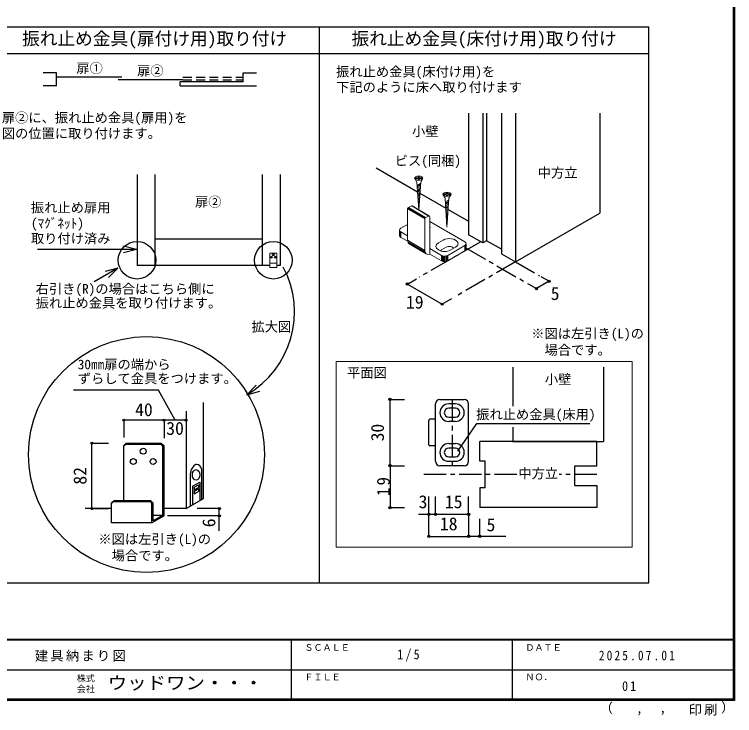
# Model space of a CAD drawing. Units: millimetres at full size, sheet at 1:5, with parts at other scales. Extents: x -973 to 977, y -718 to 696.
# Drawn here: x 162 to 977, y -718 to 76 of the extents above; entities that cross this region are included whole.
import ezdxf
from ezdxf.enums import TextEntityAlignment as Align

# ---------------------------------------------------------------- set-up
doc = ezdxf.new("R2010")
doc.units = ezdxf.units.MM
doc.header["$LTSCALE"] = 5
doc.header["$PDMODE"] = 32
doc.header["$PDSIZE"] = 2.5
doc.linetypes.add('CHAIN1', pattern=[8, 5, -1, 1, -1])
doc.linetypes.add('DASHED2', pattern=[3, 2, -1])
for name, color, linetype in [('0-3_仕上げ', 2, 'Continuous'), ('0-6_扉', 7, 'Continuous'), ('0-8_戸当り', 3, 'Continuous'), ('0-A_文字', 7, 'Continuous'), ('0-B_寸法', 7, 'Continuous'), ('1-1_通り芯', 4, 'CHAIN1'), ('1-2_柱', 7, 'Continuous'), ('1-3_仕上げ', 2, 'Continuous'), ('1-4_枠', 3, 'Continuous'), ('1-7_金物', 7, 'Continuous'), ('1-A_文字', 7, 'Continuous'), ('1-B_寸法', 7, 'Continuous'), ('F-0_補助線', 7, 'Continuous'), ('F-1_枠', 6, 'Continuous'), ('F-A_文字', 7, 'Continuous')]:
    doc.layers.add(name, color=color, linetype=linetype)
doc.layers.add('0-7_金物', color=7, linetype='Continuous', lineweight=18)
doc.styles.add('ＭＳ ゴシック', font='')
doc.styles.get('ＭＳ ゴシック').set_extended_font_data('MS Gothic')

msp = doc.modelspace()

# ---------------------------------------------------------------- linework, layer by layer
at = {"layer": '0-3_仕上げ', "color": 4}
for p, q in [((320.934, -105.57), (320.934, -208.587)), ((442.334, -105.57), (442.334, -208.587)), ((442.334, -178.587), (320.934, -178.587))]:
    msp.add_line(p, q, dxfattribs=at)
at = {"layer": '0-6_扉', "color": 2}
for p, q in [((675.791, -35.971), (675.791, -173.71)), ((691.701, -35.971), (691.701, -182.895)), ((696.121, -35.971), (696.121, -180.344)), ((712.915, -35.971), (712.915, -195.143)), ((728.824, -35.971), (728.824, -204.329)), ((824.284, -35.971), (824.284, -149.215)), ((300.634, -105.57), (300.634, -208.587)), ((462.634, -105.57), (462.634, -208.587)), ((691.701, -182.895), (675.791, -173.71)), ((696.121, -180.344), (691.701, -182.895)), ((712.915, -190.04), (696.121, -180.344)), ((462.634, -208.587), (458.834, -208.587))]:
    msp.add_line(p, q, dxfattribs=at)
at = {"layer": '0-6_扉', "color": 3}
for p, q in [((300.634, -105.57), (300.634, -208.587)), ((462.634, -105.57), (462.634, -208.587)), ((450.834, -208.587), (300.634, -208.587)), ((376.002, -472.026), (376.002, -363.412)), ((356.128, -483.5), (376.002, -472.026)), ((271.908, -483.5), (242.076, -483.5))]:
    msp.add_line(p, q, dxfattribs=at)
at = {"layer": '0-6_扉'}
for p, q in [((571.067, -97.938), (617.992, -125.03)), ((620.748, -126.621), (649.812, -143.401)), ((652.568, -144.993), (675.791, -158.401)), ((288.492, -409.438), (285.684, -412.246)), ((287.806, -410.733), (285.684, -412.854)), ((285.684, -474.366), (285.684, -412.246)), ((288.492, -409.438), (327.977, -409.438)), ((327.977, -409.438), (331.23, -412.691)), ((329.562, -412.854), (329.562, -491.209)), ((331.23, -491.74), (331.23, -412.691)), ((373.425, -438.65), (373.425, -473.513)), ((360.677, -444.96), (360.677, -480.873)), ((363.518, -458.306), (371.554, -453.667)), ((371.554, -453.667), (371.554, -474.594)), ((363.518, -458.306), (363.518, -479.233)), ((365.236, -459.407), (370.284, -456.492)), ((365.236, -463.848), (370.284, -460.934)), ((370.284, -456.492), (370.284, -459.579)), ((370.284, -460.934), (370.284, -464.02)), ((271.908, -477.174), (274.716, -474.366)), ((271.908, -477.782), (274.029, -475.661)), ((271.908, -499.694), (271.908, -477.174)), ((274.029, -475.661), (315.332, -475.661)), ((274.716, -474.366), (315.868, -474.366)), ((315.332, -475.661), (317.453, -477.782)), ((315.868, -474.366), (318.747, -477.246)), ((317.453, -499.694), (317.453, -477.782)), ((331.23, -491.74), (317.453, -499.694)), ((329.562, -491.209), (318.747, -491.209)), ((317.453, -499.694), (271.908, -499.694))]:
    msp.add_line(p, q, dxfattribs=at)
at = {"layer": '0-6_扉', "color": 2}
msp.add_lwpolyline([(712.915, -195.143), (728.824, -204.329), (824.284, -149.215)], dxfattribs=at)
at = {"layer": '0-6_扉', "color": 3}
msp.add_lwpolyline([(356.128, -373.252), (356.128, -483.5), (331.23, -483.5)], dxfattribs=at)
at = {"layer": '0-6_扉'}
for points in [[(287.806, -410.733), (327.441, -410.733), (329.562, -412.854)], [(365.236, -459.407), (365.236, -462.493), (370.284, -459.579)], [(365.236, -463.848), (365.236, -466.934), (370.284, -464.02)], [(331.23, -490.246), (318.747, -497.453), (318.747, -477.246)]]:
    msp.add_lwpolyline(points, dxfattribs=at)
for centre in [(307.623, -418.649), (296.421, -430.311), (318.825, -430.311)]:
    msp.add_circle(centre, 3.355, dxfattribs=at)
for centre, radius, start, end in [((374.965, -445.485), 14.298, 127.57436, 182.10384), ((368.076, -436.531), 3, 84.92261, 127.57436), ((367.846, -439.119), 5.599, 4.8123, 84.92261)]:
    msp.add_arc(centre, radius, start, end, dxfattribs=at)
msp.add_ellipse((367.459, -445.414), major_axis=(0, 5.951), ratio=0.714286, dxfattribs=at)
at = {"layer": '0-7_金物'}
for p, q in [((615.438, -110.847), (617.262, -114.007)), ((615.543, -109.075), (618.906, -109.075)), ((615.543, -109.075), (615.543, -110.109)), ((615.543, -110.109), (618.906, -110.109)), ((619.336, -145.309), (617.262, -114.007)), ((618.906, -109.075), (618.906, -107.559)), ((618.906, -107.559), (619.94, -107.559)), ((618.906, -111.625), (618.906, -110.109)), ((618.906, -111.625), (619.94, -111.625)), ((619.504, -145.409), (621.584, -114.007)), ((619.94, -109.075), (619.94, -107.559)), ((619.94, -109.075), (623.303, -109.075)), ((623.408, -110.847), (621.584, -114.007)), ((623.303, -110.109), (623.303, -109.075)), ((621.48, -115.581), (617.515, -117.826)), ((621.372, -117.21), (617.615, -119.336)), ((621.264, -118.838), (617.715, -120.847)), ((621.156, -120.466), (617.815, -122.357)), ((621.048, -122.094), (617.915, -123.868)), ((620.94, -123.722), (618.015, -125.378)), ((620.833, -125.35), (618.116, -126.888)), ((620.725, -126.978), (618.216, -128.399)), ((620.617, -128.606), (618.316, -129.909)), ((620.509, -130.235), (618.416, -131.42)), ((647.258, -129.218), (649.082, -132.378)), ((647.363, -127.446), (650.726, -127.446)), ((647.363, -127.446), (647.363, -128.48)), ((647.363, -128.48), (650.726, -128.48)), ((650.726, -127.446), (650.726, -125.93)), ((650.726, -125.93), (651.76, -125.93)), ((650.726, -129.996), (650.726, -128.48)), ((650.726, -129.996), (651.76, -129.996)), ((651.76, -127.446), (651.76, -125.93)), ((651.76, -127.446), (655.123, -127.446)), ((655.228, -129.218), (653.404, -132.378)), ((655.123, -128.48), (655.123, -127.446)), ((620.401, -131.863), (618.516, -132.93)), ((620.293, -133.491), (618.616, -134.44)), ((620.185, -135.119), (618.716, -135.951)), ((620.078, -136.747), (618.816, -137.461)), ((619.97, -138.375), (618.916, -138.972)), ((651.243, -164.997), (649.082, -132.378)), ((653.3, -133.953), (649.335, -136.197)), ((653.192, -135.581), (649.435, -137.707)), ((653.084, -137.209), (649.535, -139.218)), ((651.243, -164.997), (653.404, -132.378)), ((626.052, -155.626), (606.769, -144.135)), ((606.769, -144.135), (606.769, -179.859)), ((626.085, -155.332), (606.801, -143.841)), ((626.18, -155.031), (606.897, -143.54)), ((626.333, -154.743), (607.049, -143.252)), ((626.531, -154.488), (607.247, -142.997)), ((626.762, -154.283), (607.478, -142.792)), ((607.726, -142.651), (611.556, -141.044)), ((627.01, -154.142), (607.726, -142.651)), ((630.84, -152.535), (611.556, -141.044)), ((631.088, -152.468), (611.804, -140.977)), ((631.319, -152.479), (612.035, -140.988)), ((631.517, -152.568), (612.233, -141.077)), ((619.862, -140.003), (619.016, -140.482)), ((619.754, -141.631), (619.116, -141.993)), ((619.646, -143.26), (619.216, -143.503)), ((652.976, -138.837), (649.635, -140.728)), ((652.868, -140.465), (649.735, -142.239)), ((652.76, -142.093), (649.835, -143.749)), ((652.652, -143.721), (649.935, -145.26)), ((652.545, -145.349), (650.035, -146.77)), ((627.01, -154.142), (630.84, -152.535)), ((631.797, -195.434), (631.797, -153.216)), ((652.437, -146.978), (650.135, -148.28)), ((652.329, -148.606), (650.236, -149.791)), ((652.221, -150.234), (650.336, -151.301)), ((652.113, -151.862), (650.436, -152.812)), ((652.005, -153.49), (650.536, -154.322)), ((599.094, -166.347), (606.769, -161.916)), ((626.052, -155.626), (626.052, -191.35)), ((671.572, -181.656), (631.797, -158.692)), ((651.897, -155.118), (650.636, -155.832)), ((651.789, -156.746), (650.736, -157.343)), ((651.682, -158.375), (650.836, -158.853)), ((651.574, -160.003), (650.936, -160.364)), ((651.466, -161.631), (651.036, -161.874)), ((597.629, -168.388), (597.629, -174.512)), ((597.8, -169.135), (597.8, -175.259)), ((598.299, -169.831), (598.299, -175.955)), ((606.769, -174.86), (599.094, -170.429)), ((599.094, -170.429), (599.094, -176.553)), ((606.872, -181.044), (599.094, -176.553)), ((626.052, -191.35), (606.769, -179.859)), ((626.248, -192.948), (606.964, -181.458)), ((626.822, -194.274), (607.538, -182.784)), ((627.735, -195.236), (608.451, -183.746)), ((641.52, -182.677), (646.823, -179.615)), ((671.572, -185.738), (652.127, -196.965)), ((671.572, -185.738), (671.572, -191.862)), ((672.367, -185.141), (672.367, -191.264)), ((672.866, -184.444), (672.866, -190.568)), ((673.037, -183.697), (673.037, -189.821)), ((450.834, -194.287), (450.834, -210.687)), ((458.834, -194.287), (450.834, -194.287)), ((645.056, -196.965), (631.797, -189.311)), ((645.056, -203.089), (631.797, -195.434)), ((650.359, -187.78), (645.056, -190.841)), ((671.572, -191.862), (652.127, -203.089)), ((655.662, -190.841), (660.966, -187.78)), ((645.056, -196.965), (645.056, -203.089)), ((646.091, -197.424), (646.091, -203.548)), ((647.297, -197.712), (647.297, -203.836)), ((648.591, -197.811), (648.591, -203.934)), ((649.885, -197.712), (649.885, -203.836)), ((651.091, -197.424), (651.091, -203.548)), ((652.127, -196.965), (652.127, -203.089)), ((458.834, -205.644), (450.834, -205.644)), ((525.825, -317.079), (860.684, -317.079)), ((525.825, -527.197), (525.825, -317.079)), ((860.684, -317.079), (860.684, -527.197)), ((860.684, -527.197), (525.825, -527.197))]:
    msp.add_line(p, q, dxfattribs=at)
for points in [[(619.94, -111.625), (619.94, -110.109), (623.303, -110.109)], [(651.76, -129.996), (651.76, -128.48), (655.123, -128.48)], [(458.834, -194.287), (458.834, -210.687), (450.834, -210.687)]]:
    msp.add_lwpolyline(points, dxfattribs=at)
for centre in [(619.423, -109.592), (651.243, -127.963)]:
    msp.add_ellipse(centre, major_axis=(4.71, 0), ratio=0.5, dxfattribs=at)
for centre, major_axis, ratio, start_param, end_param in [((607.726, -143.734), (0.64, 1.074), 0.663414, 0.7318184, 2.3026147), ((611.556, -142.127), (0.64, 1.074), 0.663414, 6.2296055, 7.0150037), ((627.01, -155.224), (0.64, 1.074), 0.663414, 0.7318184, 2.3026147), ((630.84, -153.617), (0.64, 1.074), 0.663414, 5.4442074, 7.0150037), ((602.629, -168.388), (-5, 0), 0.57735, 5.4977871, 7.0685835), ((622.075, -165.326), (10, 0), 0.57735, 6.047146, 6.5192246), ((602.629, -174.512), (-5, 0), 0.57735, 6.2831853, 7.0685835), ((653.895, -183.697), (10, 0), 0.57735, 5.4977871, 8.6393798), ((612.514, -177.448), (3.839, 6.443), 0.663414, 2.3026147, 3.0880129), ((648.591, -186.759), (10, 0), 0.57735, 2.3561945, 5.4977871), ((653.895, -189.821), (5, 0), 0.57735, 0.2617994, 2.3561945), ((668.037, -183.697), (-5, 0), 0.57735, 2.3561945, 3.9269908), ((631.797, -188.939), (3.839, 6.443), 0.663414, 2.3026147, 3.873411), ((648.591, -192.883), (5, 0), 0.57735, 2.3561945, 2.7802255), ((668.037, -189.821), (-5, 0), 0.57735, 2.3561945, 3.1415927), ((648.591, -194.924), (-5, 0), 0.57735, 0.7853982, 2.3561945), ((648.591, -201.048), (-5, 0), 0.57735, 0.7853982, 2.3561945)]:
    msp.add_ellipse(centre, major_axis=major_axis, ratio=ratio, start_param=start_param, end_param=end_param, dxfattribs=at)
for p in [(454.834, -196.032), (452.513, -198.997), (457.155, -198.997)]:
    msp.add_point(p, dxfattribs=at)
at = {"layer": '0-8_戸当り', "color": 2}
for p, q in [((283.329, 4.616), (209.627, 4.616)), ((352.53, 1.616), (279.329, 1.616)), ((209.627, -5.134), (194.627, -5.134)), ((349.53, -5.134), (349.53, -0.634)), ((420.732, -0.634), (349.53, -0.634)), ((349.53, -5.134), (435.732, -5.134))]:
    msp.add_line(p, q, dxfattribs=at)
at = {"layer": '0-8_戸当り', "linetype": 'DASHED2'}
for p, q in [((352.53, 4.616), (420.732, 4.616)), ((352.53, 1.616), (420.732, 1.616))]:
    msp.add_line(p, q, dxfattribs=at)
at = {"layer": '0-8_戸当り', "color": 2}
for points in [[(209.627, -5.134), (209.627, 9.616), (194.627, 9.616)], [(420.732, -0.634), (420.732, 9.616), (435.732, 9.616)]]:
    msp.add_lwpolyline(points, dxfattribs=at)
at = {"layer": '0-A_文字', "color": 3}
for p, q in [((506.961, -567.5), (506.961, 61.633)), ((879.673, -567.5), (879.673, 61.633)), ((134.249, 31.633), (879.673, 31.633)), ((134.249, -567.5), (879.673, -567.5))]:
    msp.add_line(p, q, dxfattribs=at)
at = {"layer": '0-A_文字', "color": 4}
for p, q in [((299.904, -190.334), (285.415, -186.451)), ((299.904, -190.334), (187.886, -190.334)), ((299.904, -190.334), (285.415, -194.216)), ((278.99, -211.462), (251.99, -227.05)), ((278.99, -211.462), (264.501, -215.345)), ((278.99, -211.462), (268.383, -222.069)), ((325.02, -349.472), (228.735, -349.472)), ((343.679, -383.418), (325.02, -349.472)), ((424.968, -354.637), (435.523, -343.979)), ((424.968, -354.637), (439.438, -350.684))]:
    msp.add_line(p, q, dxfattribs=at)
at = {"layer": '0-A_文字', "color": 3}
msp.add_lwpolyline([(134.249, -567.5), (134.249, 61.633), (879.673, 61.633)], dxfattribs=at)
at = {"layer": '0-A_文字', "color": 4}
msp.add_lwpolyline([(663.682, -418.618), (684.906, -387.25), (812.894, -387.25)], dxfattribs=at)
at = {"layer": '0-A_文字'}
for centre, radius in [((300.634, -202.487), 21.25), ((454.834, -202.487), 21.25), ((311.301, -422.391), 133.457)]:
    msp.add_circle(centre, radius, dxfattribs=at)
at = {"layer": '0-A_文字', "color": 4}
msp.add_arc((370.283, -260.979), 108.455, 300.27986, 27.91074, dxfattribs=at)
at = {"layer": '0-B_寸法', "color": 4, "linetype": 'CHAIN1'}
for p, q in [((689.402, -181.568), (619.937, -221.673)), ((673.037, -188.625), (743.927, -229.554)), ((728.824, -204.329), (659.36, -244.434)), ((728.824, -204.329), (755.93, -219.978))]:
    msp.add_line(p, q, dxfattribs=at)
at = {"layer": '0-B_寸法', "color": 4}
for p, q in [((606.467, -229.451), (616.924, -223.413)), ((766.862, -226.289), (752.568, -234.542)), ((766.862, -226.289), (757.891, -221.11)), ((606.467, -229.451), (645.889, -252.211)), ((743.927, -229.554), (752.568, -234.542)), ((656.346, -246.174), (645.889, -252.211)), ((285.684, -383.418), (285.684, -403.246)), ((356.128, -383.418), (285.684, -383.418)), ((331.23, -383.418), (331.23, -403.691)), ((249.492, -409.438), (268.205, -409.438)), ((249.492, -483.5), (249.492, -409.438)), ((249.492, -483.5), (268.205, -483.5)), ((393.628, -483.5), (368.628, -483.5)), ((393.628, -508.879), (393.628, -483.5)), ((393.628, -491.74), (334.955, -491.74))]:
    msp.add_line(p, q, dxfattribs=at)
at = {"layer": '0-B_寸法'}
for p in [(766.862, -226.289), (606.467, -229.451), (752.568, -234.542), (645.889, -252.211), (285.684, -383.418), (331.23, -383.418), (356.128, -383.418), (249.492, -409.438), (249.492, -483.5), (393.628, -483.5), (393.628, -491.74)]:
    msp.add_point(p, dxfattribs=at)
at = {"layer": '1-1_通り芯'}
for p, q in [((657.025, -359.979), (657.025, -434.979)), ((730.205, -444.979), (621.571, -444.979)), ((820.775, -444.979), (778.365, -444.979))]:
    msp.add_line(p, q, dxfattribs=at)
at = {"layer": '1-2_柱'}
for p, q in [((725.775, -323.529), (725.775, -367.659)), ((828.275, -323.529), (828.275, -407.479)), ((725.775, -391.537), (725.775, -407.479)), ((725.775, -407.479), (828.275, -407.479))]:
    msp.add_line(p, q, dxfattribs=at)
at = {"layer": '1-3_仕上げ', "color": 7}
msp.add_line((749.837, -407.479), (820.775, -407.479), dxfattribs=at)
at = {"layer": '1-4_枠'}
for p, q in [((688.275, -429.979), (688.275, -407.479)), ((820.775, -407.479), (688.275, -407.479)), ((694.525, -429.979), (688.275, -429.979)), ((694.525, -459.979), (694.525, -429.979)), ((795.775, -457.479), (795.775, -434.979)), ((694.525, -459.979), (688.275, -459.979)), ((688.275, -459.979), (688.275, -482.479)), ((795.775, -457.479), (820.775, -457.479)), ((820.775, -457.479), (820.775, -482.479)), ((820.775, -482.479), (688.275, -482.479))]:
    msp.add_line(p, q, dxfattribs=at)
msp.add_lwpolyline([(795.775, -434.979), (820.775, -434.979), (820.775, -407.479)], dxfattribs=at)
at = {"layer": '1-7_金物'}
for p, q in [((638.275, -429.979), (638.275, -364.979)), ((643.275, -359.979), (670.775, -359.979)), ((660.775, -364.979), (653.275, -364.979)), ((675.775, -429.979), (675.775, -364.979)), ((660.775, -369.979), (653.275, -369.979)), ((637.025, -382.479), (632.025, -382.479)), ((653.275, -379.979), (660.775, -379.979)), ((630.775, -411.229), (630.775, -383.729)), ((660.775, -384.979), (653.275, -384.979)), ((637.025, -412.479), (632.025, -412.479)), ((653.275, -409.979), (660.775, -409.979)), ((660.775, -414.979), (653.275, -414.979)), ((653.275, -424.979), (660.775, -424.979)), ((653.275, -429.979), (660.775, -429.979)), ((670.775, -434.979), (643.275, -434.979))]:
    msp.add_line(p, q, dxfattribs=at)
for centre, radius, start, end in [((643.275, -364.979), 5, 90, 180), ((653.275, -374.979), 10, 90, 270), ((660.775, -374.979), 10, 270, 90), ((670.775, -364.979), 5, 0, 90), ((653.275, -374.979), 5, 90, 270), ((660.775, -374.979), 5, 270, 90), ((632.025, -383.729), 1.25, 90, 180), ((637.025, -383.729), 1.25, 0, 90), ((632.025, -411.229), 1.25, 180, 270), ((637.025, -411.229), 1.25, 270, 0), ((653.275, -419.979), 10, 90, 270), ((653.275, -419.979), 5, 90, 270), ((660.775, -419.979), 10, 270, 90), ((660.775, -419.979), 5, 270, 90), ((643.275, -429.979), 5, 180, 270), ((670.775, -429.979), 5, 270, 0)]:
    msp.add_arc(centre, radius, start, end, dxfattribs=at)
at = {"layer": '1-B_寸法', "color": 4}
for p, q in [((586.852, -359.979), (603.031, -359.979)), ((586.852, -434.979), (586.852, -359.979)), ((586.852, -434.979), (603.031, -434.979)), ((586.852, -434.979), (586.852, -482.479)), ((586.852, -434.979), (603.031, -434.979)), ((630.775, -489.995), (630.775, -469.995)), ((638.275, -489.995), (638.275, -469.995)), ((675.775, -489.995), (675.775, -469.995)), ((586.852, -482.479), (603.031, -482.479)), ((619.21, -489.995), (638.275, -489.995)), ((630.775, -514.995), (630.775, -489.995)), ((638.275, -489.995), (675.775, -489.995)), ((675.775, -489.995), (675.775, -514.995)), ((688.275, -514.995), (688.275, -494.979)), ((630.775, -514.995), (675.775, -514.995)), ((717.889, -514.995), (675.775, -514.995))]:
    msp.add_line(p, q, dxfattribs=at)
at = {"layer": '1-B_寸法'}
for p in [(586.852, -359.979), (586.852, -434.979), (586.852, -482.479), (630.775, -489.995), (638.275, -489.995), (675.775, -489.995), (630.775, -514.995), (675.775, -514.995), (688.275, -514.995)]:
    msp.add_point(p, dxfattribs=at)
at = {"layer": 'F-1_枠'}
for p, q in [((974.986, 695.833), (974.986, -700.833)), ((975.82, 695.833), (975.82, -700.833)), ((976.653, 695.833), (976.653, -700.833)), ((976.653, -631.667), (-973.347, -631.667)), ((976.653, -632.5), (-973.347, -632.5)), ((474.986, -632.5), (474.986, -699.167)), ((724.986, -632.5), (724.986, -699.167)), ((1.653, -665.833), (974.986, -665.834)), ((976.653, -699.167), (-973.347, -699.167)), ((976.653, -700), (-973.347, -700)), ((976.653, -700.833), (-973.347, -700.833))]:
    msp.add_line(p, q, dxfattribs=at)

# ---------------------------------------------------------------- texts
at = {"layer": '0-A_文字', "style": 'ＭＳ ゴシック'}
for s, height, p in [('振れ止め金具(扉付け用)取り付け', 14.66, (170.605, 36.633)), ('振れ止め金具(床付け用)取り付け', 14.66, (543.317, 36.633)), ('扉①', 11, (231.978, 6.149)), ('扉②', 11, (300.68, 3.149)), ('振れ止め金具(床付け用)を', 11, (525.87, 2.174)), ('下記のように床へ取り付けます', 11, (525.87, -15.362)), ('小壁', 11, (611.721, -65.287)), ('中方立', 11, (754.054, -112.19)), ('扉②', 11, (366.235, -145.188)), ('振れ止め扉用', 11, (180.582, -151.641)), ('(ﾏｸﾞﾈｯﾄ)', 11, (180.582, -169.453)), ('取り付け済み', 11, (180.582, -186.642)), ('拡大図', 11, (430.051, -286.549)), ('平面図', 11, (538.267, -338.556)), ('小壁', 11, (762.025, -345.987)), ('中方立', 11, (732.025, -452.479))]:
    msp.add_text(s, height=height, dxfattribs=at).set_placement(p, align=Align.BOTTOM_LEFT)
at = {"layer": '0-B_寸法', "style": 'ＭＳ ゴシック'}
for s, height, p in [('扉②に、振れ止め金具(扉用)を', 11, (147.652, -49.897)), ('図の位置に取り付けます。', 11, (147.652, -67.675)), ('ビス(同梱)', 11, (592.175, -98.627)), ('右引き(R)の場合はこちら側に', 11, (185.959, -243.657)), ('5', 14.66, (768.633, -251.859)), ('振れ止め金具を取り付けます。', 11, (185.959, -259.512)), ('19', 14.66, (604.88, -261.634)), ('※図は左引き(L)の', 11, (746.623, -294.218)), ('\u3000場合です。', 11, (746.623, -312.799)), ('30㎜扉の端から', 11, (233.581, -329.198)), ('ずらして金具をつけます。', 11, (233.581, -345.092)), ('40', 14.66, (298.457, -383.304)), ('30', 14.66, (333.679, -404.435)), ('※図は左引き(L)の', 11, (256.926, -526.876)), ('\u3000場合です。', 11, (256.926, -545.457))]:
    msp.add_text(s, height=height, dxfattribs=at).set_placement(p, align=Align.BOTTOM_LEFT)
for s, p in [('82', (247.832, -456.469)), ('6', (393.628, -504.667))]:
    msp.add_text(s, height=14.66, rotation=90, dxfattribs=at).set_placement(p, align=Align.BOTTOM_LEFT)
at = {"layer": '1-A_文字', "style": 'ＭＳ ゴシック'}
msp.add_text('振れ止め金具(床用)', height=11, dxfattribs=at).set_placement((684.31, -385.751), align=Align.BOTTOM_LEFT)
at = {"layer": '1-B_寸法', "style": 'ＭＳ ゴシック'}
msp.add_text('30', height=14.66, rotation=90, dxfattribs=at).set_placement((584.352, -407.479), align=Align.BOTTOM_LEFT)
for s, p in [('3', (619.21, -487.495)), ('15', (648.9, -487.495)), ('18', (643.275, -512.495)), ('5', (696.043, -513.607))]:
    msp.add_text(s, height=14.66, dxfattribs=at).set_placement(p, align=Align.BOTTOM_LEFT)
at = {"layer": '1-B_寸法', "insert": (586.852, -469.354), "char_height": 14.66, "attachment_point": 7, "rotation": 90, "style": 'ＭＳ ゴシック'}
msp.add_mtext('\\T1.27;\\W0.95;19', dxfattribs=at)
at = {"layer": 'F-0_補助線', "insert": (185.035, -656.798), "char_height": 11, "attachment_point": 7, "style": 'ＭＳ ゴシック'}
msp.add_mtext('\\T1.17;建具納まり図', dxfattribs=at)
at = {"layer": 'F-A_文字', "style": 'ＭＳ ゴシック'}
for s, height, p in [('ＳＣＡＬＥ', 7.331, (489.986, -646.667)), ('ＤＡＴＥ', 7.331, (739.986, -646.667)), ('株式', 7.331, (232.486, -681.5)), ('ＦＩＬＥ', 7.331, (489.986, -680)), ('ＮＯ．', 7.331, (739.986, -680.001)), ('会社', 7.331, (232.486, -693.5)), ('（', 11, (823.992, -718.052)), ('）', 11, (961.387, -717.355)), (',', 11, (865.199, -718.052)), (',', 11, (891.686, -717.588))]:
    msp.add_text(s, height=height, dxfattribs=at).set_placement(p, align=Align.BOTTOM_LEFT)
at = {"layer": 'F-A_文字', "style": 'ＭＳ ゴシック', "width": 1.1}
msp.add_text('ウッドワン・・・', height=14.66, dxfattribs=at).set_placement((267.486, -692.5), align=Align.BOTTOM_LEFT)
at = {"layer": 'F-A_文字', "char_height": 11, "attachment_point": 7, "style": 'ＭＳ ゴシック'}
for s, insert in [('\\T1.38;\\W0.9;1/5', (594.986, -656.667)), ('\\T1.39;\\W0.85;2025.07.01', (823.111, -655.417)), ('\\T1.36;\\W0.9;01', (849.361, -690.001)), ('\\T1.17;印刷', (924.678, -717.82))]:
    msp.add_mtext(s, dxfattribs=dict(at, insert=insert))

doc.saveas('drawing.dxf')
